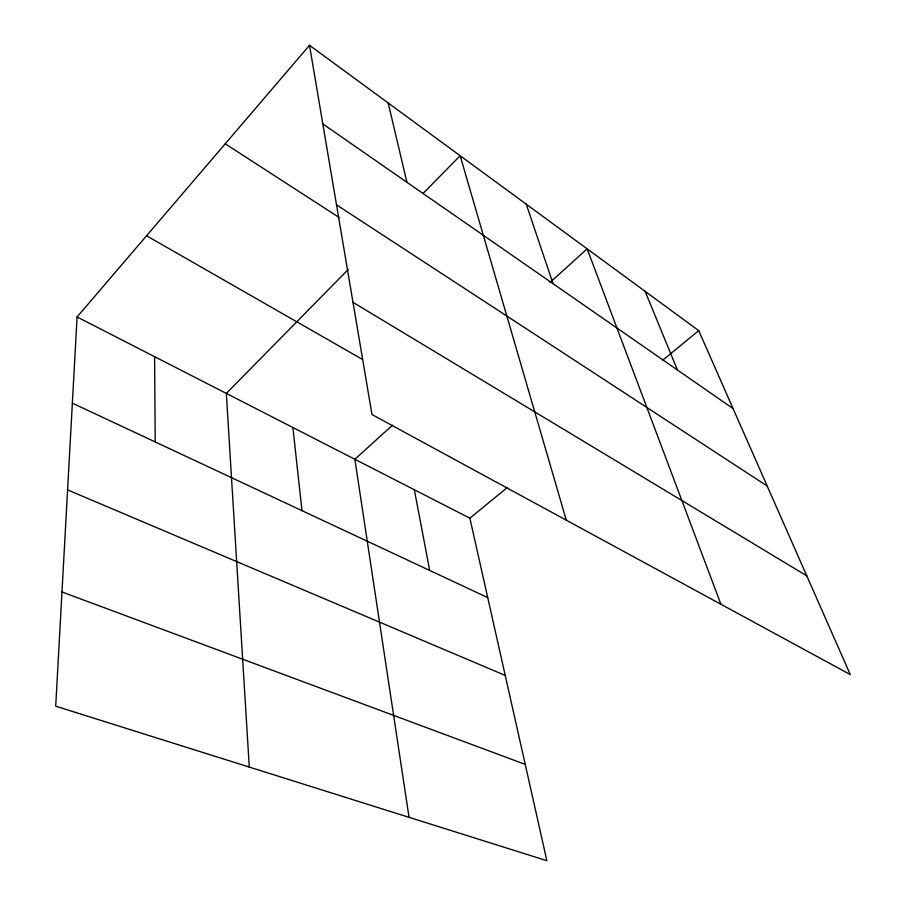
<?xml version="1.0" encoding="UTF-8"?>
<svg xmlns="http://www.w3.org/2000/svg" width="906" height="906" viewBox="0 0 906 906"><rect width="100%" height="100%" fill="white"/><g stroke="black" fill="none" stroke-linecap="round" stroke-linejoin="round"><path stroke-width="1.36" d="M77.089 316.964L55.708 706.182L546.884 860.7L469.874 518.198L77.089 316.964L309.512 45.3L698.73 330.645L850.292 674.585L371.981 414.54L309.512 45.3M348.323 269.41L226.33 393.419L249.275 767.076M422.977 193.533L460.157 155.73L566.295 520.191M392.491 425.186L354.858 459.274L409.048 817.337M549.908 282.593L587.156 248.844L720.904 604.245M469.874 518.198L507.405 487.439M662.694 360.18L698.73 330.645M61.982 591.969L525.22 764.381M67.588 489.897L505.231 675.434M72.355 403.147L487.734 597.62M146.568 235.764L362.253 359.297M353 302.332L806.77 575.82M225.232 143.816L339.297 217.576M336.5 204.824L767.212 486.046M322.819 123.929L733.09 408.617M645.117 291.336L677.428 369.999M526.25 204.19L553.068 283.703M388.187 102.967L406.919 182.287M414.348 489.75L429.693 570.44M292.898 427.53L301.97 510.644M154.598 356.67L155.209 441.935"/></g></svg>
